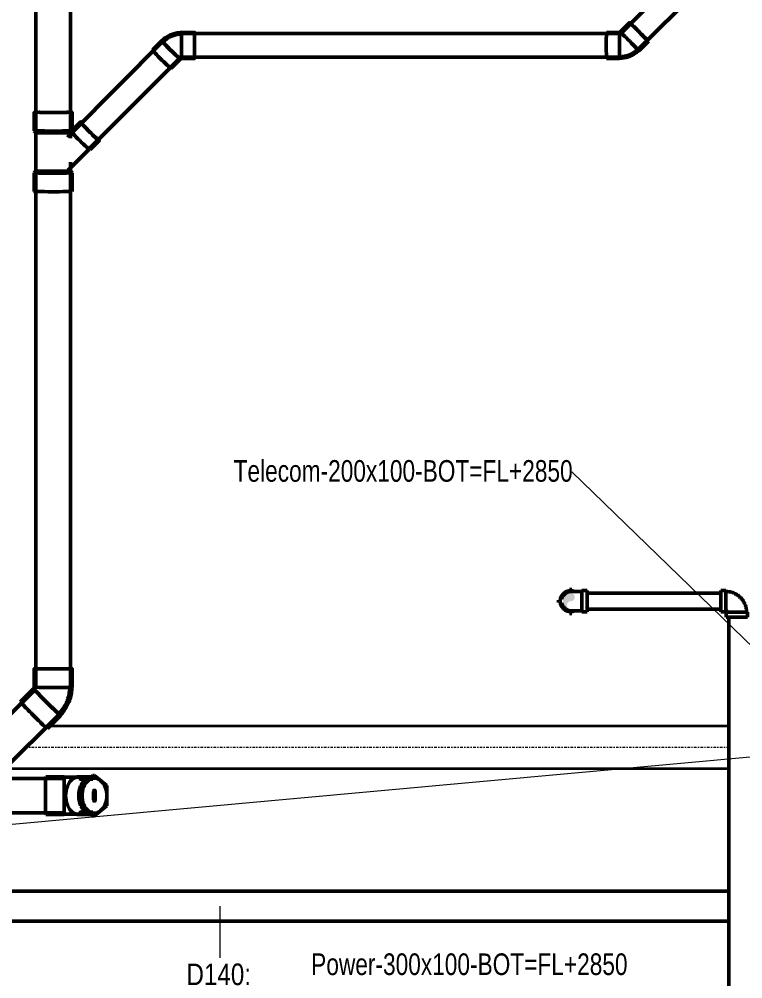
# Model space of a CAD drawing. Header units: millimetres. Extents: x -108050 to 96605, y 58136 to 140997.
# Drawn here: x -38429 to -35086, y 114179 to 118614 of the extents above; entities that cross this region are included whole.
import ezdxf

# ---------------------------------------------------------------- set-up
doc = ezdxf.new("R2010")
doc.units = ezdxf.units.MM
doc.linetypes.add('Center', pattern=[29.999999, 12, -6, 6, -6])
for name, color, linetype, lineweight in [('E-CABL-TRAY', 211, 'Continuous', 25), ('E-CABL-TRAY-CNTR', 211, 'Center', 18), ('E-CABL-TRAY-IDEN', 211, 'Continuous', 9), ('P-PIPE', 3, 'Continuous', 50), ('P-PIPE-CNTR', 3, 'Center', 35), ('P-PIPE-IDEN', 2, 'Continuous', 9)]:
    doc.layers.add(name, color=color, linetype=linetype, lineweight=lineweight)
doc.styles.add('Arial', font='arial.ttf', dxfattribs={"width": 0.8, "height": 100})
doc.styles.add('Arial_2', font='arial.ttf', dxfattribs={"width": 0.75, "height": 100})

# ---------------------------------------------------------------- blocks, each defined once
blk = doc.blocks.new('DSC_uPVC_Elbow_TienPhong - Standard-V67-HẦM')
at = {"layer": 'P-PIPE'}
for p, q in [((-35607.2, 118598.3), (-35650.3, 118555.2)), ((-35654.9, 118553.3), (-35715.9, 118553.3)), ((-35565.1, 118469.9), (-35521.9, 118513)), ((-35715.9, 118432.7), (-35654.9, 118432.7))]:
    blk.add_line(p, q, dxfattribs=at)
at = {"layer": 'P-PIPE', "flags": 128}
for points in [[(-35651.9, 118552.6), (-35652.2, 118552.4), (-35652.5, 118552.3), (-35652.8, 118552.3), (-35653.1, 118552.2), (-35653.4, 118552.1), (-35653.7, 118552.1), (-35654, 118552), (-35654.3, 118552), (-35654.7, 118552), (-35654.9, 118552)], [(-35649.4, 118554.2), (-35649.6, 118554), (-35649.9, 118553.8), (-35650.1, 118553.6), (-35650.4, 118553.4), (-35650.6, 118553.3), (-35650.9, 118553.1), (-35651.1, 118552.9), (-35651.4, 118552.8), (-35651.7, 118552.7), (-35651.9, 118552.6)], [(-35609.3, 118449.7), (-35605, 118451.6), (-35600.7, 118453.7), (-35596.5, 118456), (-35592.4, 118458.4), (-35588.4, 118461), (-35584.5, 118463.7), (-35580.7, 118466.6), (-35577, 118469.6), (-35573.5, 118472.8), (-35570.7, 118475.5)], [(-35606.8, 118443.6), (-35602.2, 118445.6), (-35597.7, 118447.8), (-35593.2, 118450.2), (-35588.9, 118452.7), (-35584.7, 118455.5), (-35580.6, 118458.4), (-35576.6, 118461.4), (-35572.7, 118464.6), (-35569, 118468), (-35566, 118470.8)], [(-35654.9, 118440.6), (-35650.1, 118440.7), (-35645.4, 118441), (-35640.6, 118441.5), (-35635.9, 118442.2), (-35631.2, 118443), (-35626.6, 118444.1), (-35622, 118445.3), (-35617.4, 118446.7), (-35612.9, 118448.3), (-35609.3, 118449.7)], [(-35654.9, 118434), (-35649.9, 118434.1), (-35644.9, 118434.4), (-35639.9, 118434.9), (-35634.9, 118435.6), (-35629.9, 118436.5), (-35625, 118437.6), (-35620.2, 118438.9), (-35615.4, 118440.4), (-35610.6, 118442.1), (-35606.8, 118443.6)]]:
    blk.add_lwpolyline(points, dxfattribs=at)
at = {"layer": 'P-PIPE'}
for centre, major_axis, ratio, start_param, end_param in [((-35564.6, 118555.7), (-42.6, 42.6), 0.009999, 5.880349, 7.849839), ((-35715.9, 118493), (0, 60.3), 0.01, 0.004141, 1.574938), ((-35654.9, 118493), (0, 60.3), 0.01, 0.004141, 1.574938), ((-35654.9, 118493), (0, 59), 0.01, 0.004141, 0.353207), ((-35654.9, 118493), (0, 60.3), 0.01, 6.114267, 6.283185), ((-35607.7, 118512.5), (-42.6, 42.6), 0.009999, 6.279043, 7.849839), ((-35564.2, 118555.3), (-38.9, 38.9), 0.009999, 1.304855, 1.561544), ((-35564.6, 118555.7), (-42.6, 42.6), 0.009999, 1.566654, 3.13745), ((-35564.2, 118555.3), (-38.9, 38.9), 0.009999, 1.566654, 1.823132), ((-35607.7, 118512.5), (-42.6, 42.6), 0.009999, 1.566654, 3.13745), ((-35564.2, 118555.3), (-38.9, 38.9), 0.009999, 1.828454, 2.083944), ((-35564.2, 118555.3), (-38.9, 38.9), 0.009999, 2.090253, 2.343627), ((-35564.2, 118555.3), (-38.9, 38.9), 0.009999, 2.352052, 2.601075), ((-35564.2, 118555.3), (-38.9, 38.9), 0.009999, 2.613852, 2.852093), ((-35564.2, 118555.3), (-38.9, 38.9), 0.009999, 2.875651, 3.13745), ((-35564.6, 118555.7), (-42.6, 42.6), 0.009999, 3.141592, 3.544478), ((-35715.9, 118493), (0, 60.3), 0.01, 1.574938, 3.145734), ((-35654.9, 118493), (0, 60.3), 0.01, 1.574938, 3.311014), ((-35654.9, 118493), (0, 59), 0.01, 2.796668, 3.141592)]:
    blk.add_ellipse(centre, major_axis=major_axis, ratio=ratio, start_param=start_param, end_param=end_param, dxfattribs=at)
blk = doc.blocks.new('DSC_uPVC_Elbow_TienPhong - Standard-2064659-HẦM')
at = {"layer": 'P-PIPE'}
for p, q in [((-38359.5, 115612.8), (-38359.5, 115526.8)), ((-38184.1, 115526.8), (-38184.1, 115612.8)), ((-38362, 115520.8), (-38422.8, 115460)), ((-38298.8, 115336), (-38238, 115396.8))]:
    blk.add_line(p, q, dxfattribs=at)
at = {"layer": 'P-PIPE', "flags": 128}
for points in [[(-38357.6, 115526.8), (-38357.6, 115526.4), (-38357.7, 115526), (-38357.7, 115525.5), (-38357.8, 115525.1), (-38357.8, 115524.7), (-38357.9, 115524.3), (-38358, 115523.9), (-38358.2, 115523.5), (-38358.3, 115523.1), (-38358.4, 115522.7), (-38358.6, 115522.3), (-38358.8, 115522), (-38359, 115521.6), (-38359.2, 115521.3), (-38359.4, 115520.9), (-38359.7, 115520.6), (-38359.9, 115520.2), (-38360.2, 115519.9), (-38360.5, 115519.6), (-38360.7, 115519.4)], [(-38246.2, 115404.9), (-38241.4, 115409.9), (-38236.8, 115415.1), (-38232.5, 115420.4), (-38228.3, 115425.9), (-38224.4, 115431.6), (-38220.7, 115437.4), (-38217.2, 115443.4), (-38214, 115449.4), (-38211.1, 115455.7), (-38208.3, 115462), (-38205.9, 115468.4), (-38203.7, 115475), (-38201.7, 115481.6), (-38200.1, 115488.3), (-38198.7, 115495), (-38197.5, 115501.8), (-38196.7, 115508.6), (-38196.1, 115515.5), (-38195.8, 115522.4), (-38195.7, 115526.8)], [(-38239.4, 115398.1), (-38234.3, 115403.4), (-38229.5, 115408.8), (-38224.9, 115414.5), (-38220.5, 115420.3), (-38216.4, 115426.3), (-38212.5, 115432.4), (-38208.8, 115438.7), (-38205.4, 115445.1), (-38202.3, 115451.7), (-38199.4, 115458.4), (-38196.8, 115465.2), (-38194.5, 115472.1), (-38192.4, 115479.1), (-38190.7, 115486.1), (-38189.2, 115493.2), (-38188, 115500.4), (-38187.1, 115507.6), (-38186.5, 115514.9), (-38186.1, 115522.2), (-38186.1, 115526.8)]]:
    blk.add_lwpolyline(points, dxfattribs=at)
at = {"layer": 'P-PIPE'}
for centre, major_axis, ratio, start_param, end_param in [((-38271.8, 115612.8), (87.7, 0), 0.01, 2.735495, 4.677413), ((-38271.3, 115612.8), (80, 0), 0.01, 4.373412, 4.415614), ((-38271.3, 115612.8), (80, 0), 0.01, 4.583409, 4.677413), ((-38271.8, 115612.8), (87.7, 0), 0.01, 4.677413, 6.688116), ((-38271.3, 115612.8), (80, 0), 0.01, 4.792076, 4.962092), ((-38271.3, 115612.8), (80, 0), 0.01, 5.003036, 5.22995), ((-38271.3, 115612.8), (80, 0), 0.01, 5.231797, 5.98641), ((-38271.3, 115612.8), (-80, 0), 0.01, 2.860272, 3.141593), ((-38300, 115458.8), (-62, 62), 0.031798, 6.059799, 7.836321), ((-38300, 115458.8), (-60.7, 60.7), 0.031798, 0, 3.123932), ((-38271.8, 115526.8), (87.7, 0), 0.01, 3.106617, 4.677413), ((-38271.8, 115526.8), (87.7, 0), 0.01, 4.677413, 6.283185), ((-38360.8, 115398), (-62, 62), 0.031798, 6.265524, 7.836321), ((-38300, 115458.8), (-62, 62), 0.031798, 1.553135, 3.123932), ((-38360.8, 115398), (-62, 62), 0.031798, 1.553135, 3.123932), ((-38300, 115458.8), (-62, 62), 0.031798, 3.141593, 3.330592)]:
    blk.add_ellipse(centre, major_axis=major_axis, ratio=ratio, start_param=start_param, end_param=end_param, dxfattribs=at)
blk = doc.blocks.new('DSC_uPVC_Elbow_TienPhong - Standard-1973287-HẦM')
at = {"layer": 'P-PIPE'}
for p, q in [((-38220.8, 115113.3), (-38306.8, 115113.3)), ((-38092, 115113.3), (-38152.8, 115113.3)), ((-38306.8, 114937.9), (-38220.8, 114937.9)), ((-38152.8, 114937.9), (-38092, 114937.9))]:
    blk.add_line(p, q, dxfattribs=at)
at = {"layer": 'P-PIPE', "flags": 128}
for points in [[(-38220.8, 115111.4), (-38216.9, 115111.4), (-38213, 115111.4), (-38209.2, 115111.4), (-38205.3, 115111.4), (-38201.5, 115111.4), (-38197.7, 115111.4), (-38193.9, 115111.4), (-38190.2, 115111.4), (-38186.5, 115111.4), (-38182.9, 115111.4), (-38179.4, 115111.4), (-38175.9, 115111.4), (-38172.5, 115111.4), (-38169.1, 115111.4), (-38165.9, 115111.4), (-38162.7, 115111.4), (-38159.7, 115111.4), (-38156.7, 115111.4), (-38153.9, 115111.4), (-38152.8, 115111.4)], [(-38152.8, 114939.9), (-38155.6, 114939.9), (-38158.5, 114939.9), (-38161.6, 114939.9), (-38164.7, 114939.9), (-38167.9, 114939.9), (-38171.2, 114939.9), (-38174.6, 114939.9), (-38178, 114939.9), (-38181.5, 114939.9), (-38185.1, 114939.9), (-38188.8, 114939.9), (-38192.5, 114939.9), (-38196.2, 114939.9), (-38200, 114939.9), (-38203.8, 114939.9), (-38207.7, 114939.9), (-38211.5, 114939.9), (-38215.4, 114939.9), (-38219.3, 114939.9), (-38220.8, 114939.9)]]:
    blk.add_lwpolyline(points, dxfattribs=at)
at = {"layer": 'P-PIPE'}
for centre, major_axis, ratio, start_param, end_param in [((-38306.8, 115025.6), (0, 87.7), 0.01, 0, 3.141593), ((-38220.8, 115025.6), (0, 87.7), 0.01, 0, 3.141593), ((-38220.8, 115025.6), (0, 85.8), 0.01, 0.0924, 0.263563), ((-38220.8, 115025.6), (0, 87.7), 0.01, 6.081821, 6.283185), ((-38152.8, 115025.6), (0, 87.7), 0.707107, 0, 3.141593), ((-38092, 115025.6), (0, 87.7), 0.707107, 0.078825, 0.968373), ((-38091.6, 115025.6), (0, 80), 0.707107, 0.523599, 0.555717), ((-38092, 115025.6), (0, 87.7), 0.707107, 1.056946, 2.084646), ((-38092, 115025.6), (0, 87.7), 0.707107, 2.17322, 3.062768), ((-38091.6, 115025.6), (0, 80), 0.707107, 2.585876, 2.617994), ((-38220.8, 115025.6), (0, 85.8), 0.01, 2.864393, 3.049193), ((-38220.8, 115025.6), (0, 87.7), 0.01, 3.141593, 3.343215)]:
    blk.add_ellipse(centre, major_axis=major_axis, ratio=ratio, start_param=start_param, end_param=end_param, dxfattribs=at)
blk = doc.blocks.new('DSC_uPVC_Cap End2-TienPhong - Standard-V73-HẦM')
at = {"layer": 'P-PIPE'}
for p, q in [((-38088.7, 115102.5), (-38149.5, 115102.5)), ((-38145.9, 115072.3), (-38088.7, 115119.1)), ((-38081.6, 115119.1), (-38138.9, 115072.3)), ((-38081.6, 115106.5), (-38092.3, 115106.5)), ((-38081.6, 115119.1), (-38088.7, 115119.1)), ((-38024.4, 115072.3), (-38081.6, 115119.1)), ((-38145.9, 114978.9), (-38145.9, 115072.3)), ((-38145.9, 115072.3), (-38138.9, 115072.3)), ((-38138.9, 115072.3), (-38138.9, 114978.9)), ((-38085.2, 115005.6), (-38085.2, 115045.6)), ((-38085.2, 115025.6), (-38085.2, 115045.6)), ((-38081.6, 115005.6), (-38081.6, 115045.6)), ((-38081.6, 115005.6), (-38081.6, 115045.6)), ((-38078.1, 115045.6), (-38078.1, 115005.6)), ((-38078.1, 115045.6), (-38078.1, 115025.6)), ((-38024.4, 114978.9), (-38024.4, 115072.3)), ((-38085.2, 115005.6), (-38085.2, 115025.6)), ((-38078.1, 115025.6), (-38078.1, 115005.6)), ((-38088.7, 114932.2), (-38145.9, 114978.9)), ((-38145.9, 114978.9), (-38138.9, 114978.9)), ((-38138.9, 114978.9), (-38081.6, 114932.2)), ((-38081.6, 114932.2), (-38024.4, 114978.9)), ((-38149.5, 114948.7), (-38088.7, 114948.7)), ((-38092.3, 114944.7), (-38081.6, 114944.7)), ((-38088.7, 114932.2), (-38081.6, 114932.2))]:
    blk.add_line(p, q, dxfattribs=at)
for centre, major_axis, start_param, end_param in [((-38081.6, 115025.6), (0, 80.9), 4.712389, 7.853982), ((-38081.6, 115045.6), (0, 5), 4.712389, 7.853982), ((-38081.6, 115045.6), (0, 5), 4.712389, 7.853982), ((-38085.2, 115045.6), (0, 5), 4.712389, 5.759587), ((-38085.2, 115045.6), (0, 5), 4.712389, 5.759587), ((-38081.6, 115025.6), (0, 80.9), 1.570796, 4.712389), ((-38081.6, 115005.6), (0, 5), 1.570796, 4.712389), ((-38081.6, 115005.6), (0, 5), 1.570796, 4.712389), ((-38085.2, 115005.6), (0, 5), 3.665191, 4.712389), ((-38085.2, 115005.6), (0, 5), 3.665191, 4.712389)]:
    blk.add_ellipse(centre, major_axis=major_axis, ratio=0.707107, start_param=start_param, end_param=end_param, dxfattribs=at)
blk = doc.blocks.new('DSC_uPVC_Elbow_TienPhong - Standard-2067787-HẦM')
at = {"layer": 'P-PIPE'}
for p, q in [((-37618.3, 118553.3), (-37679.3, 118553.3)), ((-37769.1, 118516), (-37812.1, 118472.9)), ((-37726.6, 118387.8), (-37683.7, 118430.9)), ((-37679.3, 118432.7), (-37618.3, 118432.7))]:
    blk.add_line(p, q, dxfattribs=at)
at = {"layer": 'P-PIPE', "flags": 128}
for points in [[(-37679.3, 118552), (-37684.3, 118551.9), (-37689.3, 118551.6), (-37694.3, 118551.1), (-37699.2, 118550.4), (-37704.2, 118549.5), (-37709.1, 118548.4), (-37713.9, 118547.1), (-37718.7, 118545.6), (-37723.4, 118544), (-37728.1, 118542.1), (-37732.6, 118540.1), (-37737.1, 118537.8), (-37741.5, 118535.4), (-37745.8, 118532.9), (-37750, 118530.1), (-37754.1, 118527.2), (-37758.1, 118524.2), (-37761.9, 118520.9), (-37765.6, 118517.6), (-37768.2, 118515.1)], [(-37679.3, 118545.3), (-37684, 118545.2), (-37688.8, 118545), (-37693.5, 118544.5), (-37698.2, 118543.8), (-37702.8, 118543), (-37707.5, 118541.9), (-37712.1, 118540.7), (-37716.6, 118539.3), (-37721.1, 118537.7), (-37725.5, 118536), (-37729.8, 118534.1), (-37734.1, 118532), (-37738.2, 118529.7), (-37742.3, 118527.3), (-37746.3, 118524.7), (-37750.2, 118521.9), (-37753.9, 118519), (-37757.6, 118516), (-37761.1, 118512.8), (-37763.5, 118510.4)], [(-37684.6, 118431.8), (-37684.4, 118432), (-37684.2, 118432.2), (-37684, 118432.4), (-37683.7, 118432.6), (-37683.5, 118432.7), (-37683.2, 118432.9), (-37683, 118433.1), (-37682.7, 118433.2), (-37682.4, 118433.3), (-37682.2, 118433.4), (-37681.9, 118433.5), (-37681.6, 118433.6), (-37681.3, 118433.7), (-37681, 118433.8), (-37680.7, 118433.9), (-37680.4, 118433.9), (-37680.1, 118434), (-37679.8, 118434), (-37679.5, 118434), (-37679.3, 118434)]]:
    blk.add_lwpolyline(points, dxfattribs=at)
at = {"layer": 'P-PIPE'}
for centre, major_axis, ratio, start_param, end_param in [((-37679.3, 118493), (0, 60.3), 0.01, 0, 1.65568), ((-37618.3, 118493), (0, 60.3), 0.01, 5.863892, 7.938865), ((-37618.3, 118493), (0, 55), 0.01, 0, 0.241719), ((-37726.4, 118473.4), (-42.7, 42.6), 0.067183, 6.074195, 7.906791), ((-37726.4, 118473.4), (-41.8, 41.6), 0.067183, 0.052809, 1.798138), ((-37618.3, 118493), (0, 55), 0.01, 1.089364, 1.220757), ((-37618.3, 118493), (0, 55), 0.01, 1.351163, 1.482556), ((-37618.3, 118493), (0, 55), 0.01, 0.827564, 0.958957), ((-37618.3, 118493), (0, 55), 0.01, 0.608483, 0.697158), ((-37618.3, 118493), (0, 55), 0.01, 0.346683, 0.435358), ((-37769.4, 118430.3), (-42.7, 42.6), 0.067183, 0, 1.623606), ((-37726.4, 118473.4), (-42.7, 42.6), 0.067183, 1.623606, 3.306669), ((-37726.4, 118473.4), (-41.8, 41.6), 0.067183, 1.805719, 3.194402), ((-37679.3, 118493), (0, 60.3), 0.01, 1.65568, 3.226477), ((-37618.3, 118493), (0, 60.3), 0.01, 1.65568, 3.55229), ((-37618.3, 118493), (0, 55), 0.01, 1.612963, 1.65568), ((-37618.3, 118493), (0, 55), 0.01, 1.65568, 1.744355), ((-37618.3, 118493), (0, 55), 0.01, 1.874762, 2.006155), ((-37618.3, 118493), (0, 55), 0.01, 2.136561, 2.179279), ((-37618.3, 118493), (0, 55), 0.01, 2.191765, 2.267954), ((-37769.4, 118430.3), (-42.7, 42.6), 0.067183, 1.623606, 3.194402), ((-37618.3, 118493), (0, 55), 0.01, 2.398361, 2.529753), ((-37618.3, 118493), (0, 55), 0.01, 2.629848, 2.791553), ((-37618.3, 118493), (0, 55), 0.01, 2.964677, 3.141593)]:
    blk.add_ellipse(centre, major_axis=major_axis, ratio=ratio, start_param=start_param, end_param=end_param, dxfattribs=at)
blk = doc.blocks.new('M_Elbow - Threaded - MI - Class 300 - Standard-V243-HẦM')
at = {"layer": 'P-PIPE'}
for p, q in [((-90806.9, 87713.4), (-90830.8, 87713.4)), ((-90830.8, 87713.4), (-90830.8, 87664.4)), ((-90806.9, 87664.4), (-90806.9, 87713.4)), ((-90830.8, 87664.4), (-90830.8, 87615.4)), ((-90806.9, 87615.4), (-90806.9, 87664.4)), ((-90830.8, 87615.4), (-90806.9, 87615.4))]:
    blk.add_line(p, q, dxfattribs=at)
at = {"layer": 'P-PIPE', "flags": 128}
for points in [[(-90830.8, 87708.8), (-90832.9, 87708.8), (-90834.9, 87708.8), (-90836.9, 87708.8), (-90838.9, 87708.8), (-90840.9, 87708.8), (-90842.9, 87708.8), (-90844.9, 87708.8), (-90846.8, 87708.8), (-90848.7, 87708.8), (-90850.6, 87708.8), (-90852.5, 87708.8), (-90854.3, 87708.8), (-90856.1, 87708.8), (-90857.8, 87708.8), (-90859.5, 87708.8), (-90861.2, 87708.8), (-90862.8, 87708.8), (-90864.3, 87708.8), (-90865.8, 87708.8), (-90867.3, 87708.8), (-90868.6, 87708.8), (-90870, 87708.8), (-90871.2, 87708.8), (-90872.4, 87708.8), (-90873.6, 87708.8), (-90874.6, 87708.8), (-90875.6, 87708.8), (-90876.5, 87708.8), (-90877.4, 87708.8), (-90878.2, 87708.8), (-90878.9, 87708.8), (-90879.5, 87708.8), (-90880, 87708.8), (-90880.5, 87708.8), (-90880.9, 87708.8), (-90881.2, 87708.8), (-90881.4, 87708.8), (-90881.6, 87708.8), (-90881.6, 87708.8), (-90881.6, 87708.8)], [(-90881.6, 87620), (-90881.6, 87620), (-90881.5, 87620), (-90881.3, 87620), (-90881, 87620), (-90880.6, 87620), (-90880.2, 87620), (-90879.6, 87620), (-90879, 87620), (-90878.4, 87620), (-90877.6, 87620), (-90876.8, 87620), (-90875.9, 87620), (-90874.9, 87620), (-90873.9, 87620), (-90872.7, 87620), (-90871.6, 87620), (-90870.3, 87620), (-90869, 87620), (-90867.6, 87620), (-90866.2, 87620), (-90864.7, 87620), (-90863.2, 87620), (-90861.6, 87620), (-90860, 87620), (-90858.3, 87620), (-90856.5, 87620), (-90854.8, 87620), (-90853, 87620), (-90851.1, 87620), (-90849.2, 87620), (-90847.3, 87620), (-90845.4, 87620), (-90843.4, 87620), (-90841.4, 87620), (-90839.5, 87620), (-90837.4, 87620), (-90835.4, 87620), (-90833.4, 87620), (-90831.4, 87620), (-90830.8, 87620)]]:
    blk.add_lwpolyline(points, dxfattribs=at)
at = {"layer": 'P-PIPE'}
for radius, start, end in [(49, 65.944, 180), (44.4, 84.6359, 167.0485), (49, 180, 294.4419), (44.4, 192.9515, 275.4878)]:
    blk.add_arc((-90881.6, 87664.4), radius, start, end, dxfattribs=at)
blk = doc.blocks.new('M_Elbow - Threaded - MI - Class 300 - Standard-2093307-HẦM')
at = {"layer": 'P-PIPE'}
for p, q in [((-50.8, 49), (-74.7, 49)), ((-74.7, 49), (-74.7, -49)), ((-50.8, -49), (-50.8, 49)), ((-49, 74.7), (-49, 50.8)), ((49, 74.7), (-49, 74.7)), ((-49, 50.8), (49, 50.8)), ((49, 50.8), (49, 74.7)), ((-74.7, -49), (-50.8, -49))]:
    blk.add_line(p, q, dxfattribs=at)
at = {"layer": 'P-PIPE', "flags": 128}
for points in [[(-44.4, 50.8), (-44.4, 50.5), (-44.4, 50.3), (-44.4, 50), (-44.5, 49.8), (-44.5, 49.5), (-44.6, 49.3), (-44.6, 49), (-44.7, 48.8), (-44.8, 48.5), (-44.9, 48.3), (-45, 48.1), (-45.1, 47.8), (-45.2, 47.6), (-45.4, 47.4), (-45.5, 47.2), (-45.7, 47), (-45.8, 46.8), (-46, 46.6), (-46.2, 46.4), (-46.3, 46.2), (-46.5, 46), (-46.7, 45.9), (-46.9, 45.7), (-47.1, 45.6), (-47.3, 45.4), (-47.6, 45.3), (-47.8, 45.2), (-48, 45), (-48.2, 44.9), (-48.5, 44.8), (-48.7, 44.7), (-49, 44.7), (-49.2, 44.6), (-49.5, 44.5), (-49.7, 44.5), (-50, 44.5), (-50.2, 44.4), (-50.5, 44.4), (-50.7, 44.4), (-50.8, 44.4)], [(-50.8, -44.4), (-47, -44.3), (-43.2, -44.1), (-39.4, -43.7), (-35.6, -43.2), (-31.9, -42.5), (-28.2, -41.7), (-24.5, -40.7), (-20.9, -39.6), (-17.3, -38.3), (-13.7, -36.9), (-10.3, -35.3), (-6.8, -33.6), (-3.5, -31.8), (-0.2, -29.9), (3, -27.8), (6.1, -25.6), (9.1, -23.2), (12, -20.8), (14.8, -18.2), (17.5, -15.5), (20.1, -12.7), (22.6, -9.9), (24.9, -6.9), (27.2, -3.8), (29.3, -0.6), (31.3, 2.6), (33.2, 5.9), (34.9, 9.3), (36.5, 12.8), (37.9, 16.3), (39.2, 19.9), (40.4, 23.5), (41.4, 27.2), (42.3, 30.9), (43, 34.6), (43.6, 38.4), (44, 42.2), (44.3, 46), (44.4, 49.8), (44.4, 50.8)]]:
    blk.add_lwpolyline(points, dxfattribs=at)

msp = doc.modelspace()

# ---------------------------------------------------------------- hatches: boundary and pattern name
at = {"layer": 'P-PIPE'}
msp.add_hatch(color=256, dxfattribs=at).paths.add_polyline_path([(-35884.8, 115888.7), (-35892.4, 115893), (-35892.9, 115893.4), (-35896.5, 115898.8), (-35897.7, 115901.6), (-35898.3, 115906.3), (-35896, 115915.1), (-35895.8, 115915.5), (-35892.9, 115919.2), (-35888, 115922.7), (-35884.8, 115924), (-35875.3, 115925.2), (-35870.9, 115927), (-35867.1, 115929.9), (-35864.2, 115933.7), (-35862.4, 115938.1), (-35862.3, 115946.5), (-35862.4, 115947.6), (-35864.2, 115952), (-35867.1, 115955.8), (-35870.9, 115958.7), (-35875.3, 115960.5), (-35880, 115961.1), (-35889.5, 115959.9), (-35898.3, 115956.2), (-35905.9, 115950.4), (-35911.7, 115942.9), (-35915.3, 115934), (-35916.6, 115924.6), (-35913.6, 115911.1), (-35911.7, 115906.3), (-35903.8, 115897.2), (-35895.8, 115892), (-35888, 115889.1)])

# ---------------------------------------------------------------- linework, layer by layer
at = {"layer": 'E-CABL-TRAY'}
for p, q in [((-35149.5, 115346), (-38288.7, 115346)), ((-35149.5, 115348.6), (-38286.2, 115348.6)), ((-35149.5, 115148.6), (-38486.2, 115148.6)), ((-35149.5, 115151.1), (-38483.7, 115151.1))]:
    msp.add_line(p, q, dxfattribs=at)
at = {"layer": 'E-CABL-TRAY-CNTR'}
msp.add_line((-35149.5, 115248.6), (-38397.1, 115248.6), dxfattribs=at)
at = {"layer": 'E-CABL-TRAY-IDEN'}
for q in [(-35875.4, 116522.5), (-39734.2, 114775.4)]:
    msp.add_line((-34563, 115248.6), q, dxfattribs=at)
at = {"layer": 'P-PIPE'}
for p, q in [((-25640.4, 128557.7), (-35646.6, 118551.4)), ((-35568.8, 118473.6), (-25562.6, 128479.9)), ((-38191.8, 118098.2), (-38191.8, 118814.6)), ((-38351.8, 118787.3), (-38351.8, 118098.2)), ((-35654.9, 118548), (-37679.3, 118548)), ((-37765.4, 118512.3), (-38183.5, 118092.6)), ((-38105.6, 118015), (-37687.4, 118434.6)), ((-37679.3, 118438), (-35654.9, 118438)), ((-38359.5, 118184.2), (-38359.5, 118098.2)), ((-38184.1, 118098.2), (-38184.1, 118184.2)), ((-38144.3, 118139.5), (-38187.2, 118096.4)), ((-38359.5, 118098.2), (-38351.8, 118090)), ((-38351.8, 118090), (-38351.8, 117912)), ((-38187.6, 118088.5), (-38206.4, 118069.6)), ((-38191.9, 118090), (-38184.2, 118098.2)), ((-38191.8, 118064), (-38191.8, 118090)), ((-38187.3, 118096.1), (-38187.7, 118088.3)), ((-38101.8, 118011.3), (-38058.8, 118054.4)), ((-38203.4, 117916.8), (-38109.6, 118010.9)), ((-38109.9, 118010.8), (-38102.1, 118011.2)), ((-38191.8, 117912), (-38191.8, 117953.6)), ((-38351.8, 117912), (-38359.5, 117903.8)), ((-38359.5, 117903.8), (-38359.5, 117817.8)), ((-38351.8, 117903.8), (-38351.8, 115526.8)), ((-38184.2, 117903.8), (-38191.9, 117912)), ((-38191.8, 115526.8), (-38191.8, 117903.8)), ((-38184.1, 117817.8), (-38184.1, 117903.8)), ((-35187.8, 115961.1), (-35805.3, 115961.1)), ((-35805.3, 115888.1), (-35187.8, 115888.1)), ((-35149.6, 115849.9), (-35149.6, 109502.4)), ((-38356.6, 115515.3), (-38622, 115249.9)), ((-38508.9, 115136.8), (-38243.4, 115402.2)), ((-38220.8, 115105.6), (-38521, 115105.6)), ((-38092.3, 115105.6), (-38152.8, 115105.6)), ((-38521, 114945.6), (-38220.8, 114945.6)), ((-38152.8, 114945.6), (-38092.3, 114945.6)), ((-35149.6, 114584.9), (-42527, 114584.9)), ((-42527, 114444.9), (-35149.6, 114444.9))]:
    msp.add_line(p, q, dxfattribs=at)
for centre, major_axis, ratio, start_param, end_param in [((-38271.8, 118184.2), (87.7, 0), 0.01, 2.728149, 4.627238), ((-38271.8, 118184.2), (80, 0), 0.01, 3.141593, 3.318241), ((-38271.8, 118184.2), (80, 0), 0.01, 3.491498, 3.622892), ((-38271.8, 118184.2), (80, 0), 0.01, 3.753298, 3.884691), ((-38271.8, 118184.2), (80, 0), 0.01, 4.015097, 4.146491), ((-38271.8, 118184.2), (80, 0), 0.01, 4.276896, 4.40829), ((-38271.8, 118184.2), (80, 0), 0.01, 4.538696, 4.627238), ((-38271.8, 118184.2), (87.7, 0), 0.01, 4.627238, 6.699143), ((-38271.8, 118184.2), (80, 0), 0.01, 4.627238, 4.670089), ((-38271.8, 118184.2), (80, 0), 0.01, 4.800495, 4.931889), ((-38271.8, 118184.2), (80, 0), 0.01, 5.062295, 5.193688), ((-38271.8, 118184.2), (80, 0), 0.01, 5.324094, 5.455488), ((-38271.8, 118184.2), (80, 0), 0.01, 5.586644, 5.717287), ((-38271.8, 118184.2), (80, 0), 0.01, 5.847693, 5.936235), ((-38271.8, 118184.2), (80, 0), 0.01, 6.055582, 6.283185), ((-38101.6, 118096.9), (-42.7, 42.6), 0.067183, 5.870579, 7.800743), ((-38101.6, 118096.9), (-39, 38.8), 0.067183, 0, 0.208561), ((-38101.6, 118096.9), (-39, 38.8), 0.067183, 0.365934, 0.47036), ((-38101.6, 118096.9), (-39, 38.8), 0.067183, 0.627733, 0.7805), ((-38101.6, 118096.9), (-39, 38.8), 0.067183, 0.889533, 1.044397), ((-38101.6, 118096.9), (-39, 38.8), 0.067183, 1.151332, 1.307818), ((-38271.8, 118098.2), (87.7, 0), 0.01, 3.056441, 4.627238), ((-38271.8, 118090), (80, 0), 0.01, 3.056441, 6.198034), ((-38271.8, 118098.2), (87.7, 0), 0.01, 4.627238, 6.198034), ((-38144.5, 118053.8), (-42.7, 42.6), 0.067183, 0, 1.517558), ((-38101.6, 118096.9), (-39, 38.8), 0.067183, 1.413131, 1.517558), ((-38101.6, 118096.9), (-42.7, 42.6), 0.067183, 1.517558, 3.549606), ((-38101.6, 118096.9), (-39, 38.8), 0.067183, 1.674931, 1.779357), ((-38101.6, 118096.9), (-39, 38.8), 0.067183, 1.93673, 2.041157), ((-38101.6, 118096.9), (-39, 38.8), 0.067183, 2.19853, 2.302956), ((-38101.6, 118096.9), (-39, 38.8), 0.067183, 2.460329, 2.564755), ((-38101.6, 118096.9), (-39, 38.8), 0.067183, 2.722128, 2.826555), ((-38101.6, 118096.9), (-39, 38.8), 0.067183, 2.909485, 3.088354), ((-38144.5, 118053.8), (-42.7, 42.6), 0.067183, 1.517558, 3.141593), ((-38271.8, 117903.8), (87.7, 0), 0.01, 3.056441, 4.627238), ((-38271.8, 117912), (80, 0), 0.01, 3.056441, 6.198034), ((-38271.8, 117903.8), (87.7, 0), 0.01, 4.627238, 6.283185), ((-38271.8, 117817.8), (87.7, 0), 0.01, 3.056441, 4.627238), ((-38271.8, 117817.8), (87.7, 0), 0.01, 4.627238, 6.283185)]:
    msp.add_ellipse(centre, major_axis=major_axis, ratio=ratio, start_param=start_param, end_param=end_param, dxfattribs=at)
at = {"layer": 'P-PIPE-CNTR'}
for p, q in [((-35880, 115973.6), (-35880, 115989.6)), ((-35945, 115924.6), (-35929, 115924.6)), ((-35880, 115859.6), (-35880, 115875.6)), ((-38085.2, 115025.6), (-38081.6, 115025.6))]:
    msp.add_line(p, q, dxfattribs=at)
at = {"layer": 'P-PIPE-IDEN'}
msp.add_line((-37502.6, 114514.9), (-37502.6, 114275.5), dxfattribs=at)

# ---------------------------------------------------------------- block references
at = {"layer": 'P-PIPE'}
for name, p in [('DSC_uPVC_Elbow_TienPhong - Standard-V67-HẦM', (0, 0)), ('DSC_uPVC_Elbow_TienPhong - Standard-2067787-HẦM', (0, 0)), ('M_Elbow - Threaded - MI - Class 300 - Standard-V243-HẦM', (55001.6, 28260.2)), ('DSC_uPVC_Elbow_TienPhong - Standard-2064659-HẦM', (0, 0)), ('DSC_uPVC_Elbow_TienPhong - Standard-1973287-HẦM', (0, 0)), ('DSC_uPVC_Cap End2-TienPhong - Standard-V73-HẦM', (0, 0))]:
    msp.add_blockref(name, p, dxfattribs=at)
at = {"layer": 'P-PIPE', "rotation": 90.0000000000002}
msp.add_blockref('M_Elbow - Threaded - MI - Class 300 - Standard-2093307-HẦM', (-35113.1, 115924.6), dxfattribs=at)

# ---------------------------------------------------------------- texts
at = {"layer": 'E-CABL-TRAY-IDEN', "char_height": 100, "attachment_point": 1, "style": 'Arial_2'}
for s, insert, width in [('Telecom-200x100-BOT=FL+2850', (-37438.4, 116576.4), 1887.974), ('Power-300x100-BOT=FL+2850', (-37080, 114296.6), 1773.734)]:
    msp.add_mtext(s, dxfattribs=dict(at, insert=insert, width=width))
at = {"layer": 'P-PIPE-IDEN', "insert": (-37656.2, 114249.8), "char_height": 100, "width": 365.569, "attachment_point": 1, "style": 'Arial'}
msp.add_mtext('D140:', dxfattribs=at)

doc.saveas('drawing.dxf')
